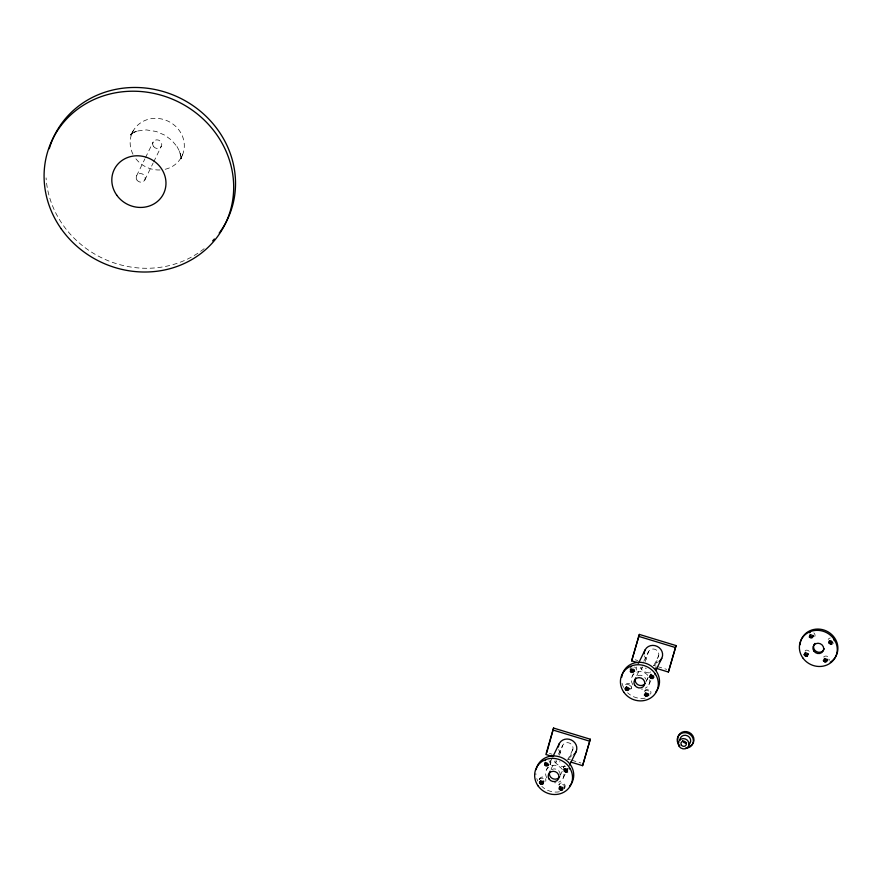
<?xml version="1.0" encoding="UTF-8"?>
<svg xmlns="http://www.w3.org/2000/svg" width="882" height="882" viewBox="0 0 882 882"><rect width="100%" height="100%" fill="white"/><g stroke="black" fill="none" stroke-linecap="round" stroke-linejoin="round"><path stroke-width="0.66" stroke-dasharray="4.41 3.31" d="M565.505 766.238A9.338 8.644 26.1 0 1 555.66 762.864L556.277 760.615M559.431 755.157L562.374 746.205A5.49 5.083 26.1 0 1 568.978 742.887A5.49 5.083 26.1 0 1 572.87 749.391L568.879 760.482M649.196 672.856A9.338 8.644 26.1 0 1 641.446 669.229L642.063 666.979M645.216 661.522L648.16 652.57A5.49 5.083 26.1 0 1 654.764 649.251A5.49 5.083 26.1 0 1 658.656 655.756L654.852 666.472M182.673 154.526L180.424 159.863L181.714 156.312L180.876 159.752L180.997 156.456M136.622 175.75L144.88 158.903M145.464 157.702L153.137 142.046M144.824 179.994L153.071 163.148M153.666 161.935L161.329 146.291M539.145 779.754L539.718 778.597M546.432 769.821L547.601 767.439M549.938 762.676L551.68 759.104M549.982 764.716L550.555 763.558M551.041 769.17L555.12 760.824M558.427 754.253L562.716 745.334M555.66 762.864L556.74 760.67M563.422 767.561L563.984 766.403M560.257 775.311L563.686 768.321M572.87 749.391L568.008 759.303A5.49 5.083 26.1 0 1 567.865 759.744M563.135 778.2L565.461 773.437M564.293 788.651L564.866 787.494M632.218 676.185L633.386 673.804M636.793 675.579L640.894 667.222M643.816 661.246L648.502 651.699M630.795 689.151L631.358 687.982M641.446 669.229L642.526 667.024M645.9 681.94L648.524 676.571M653.794 665.667L658.656 655.756M648.92 684.564L651.247 679.802M646.462 680.783L648.215 677.222M133.436 130.459L130.646 135.1L132.168 133.05L130.878 134.637L135.442 131.672L134.163 132.245L138.54 130.69L137.405 131.01L146.368 129.908L156.323 131.506L164.669 135.122L171.582 140.172L177.15 146.721L176.687 145.971L179.752 151.715L179.322 150.613L181.196 158.043L180.446 153.666L181.019 156.577M635.205 659.78L637.829 660.585M653.562 665.37L656.186 666.164M657.498 666.572L666.671 669.361M549.42 753.415L552.044 754.22M567.776 759.005L570.4 759.81M571.712 760.207L580.885 762.996M813.832 632.89A3.296 3.054 26.1 0 1 814.792 636.539M833.865 642.791A3.296 3.054 26.1 0 1 833.446 643.298M828.176 639.483A3.296 3.054 26.1 0 1 830.282 637.995M823.567 657.013A3.296 3.054 26.1 0 1 829.091 660.475M805.156 650.475A3.296 3.054 26.1 0 1 809.963 652.669M645.205 698.147A19.228 17.794 26.1 0 1 627.609 692.789M623.585 687.409A19.228 17.794 26.1 0 1 621.755 681.51M637.818 675.766A5.49 5.083 26.1 0 1 645.712 679.063M636.209 667.001A3.296 3.054 26.1 0 1 636.209 670.155M634.511 667.013A3.296 3.054 26.1 0 1 635.646 668.159M649.913 672.525A3.296 3.054 26.1 0 1 650.497 671.875M644.643 691.179A3.296 3.054 26.1 0 1 649.075 689.614A3.296 3.054 26.1 0 1 650.508 694.09M644.775 691.245A3.296 3.054 26.1 0 1 650.056 692.293M625.636 684.719A3.296 3.054 26.1 0 1 630.476 684.189A3.296 3.054 26.1 0 1 630.641 688.875M626.848 684.63A3.296 3.054 26.1 0 1 630.652 689.382M632.791 668.016A1.654 1.521 26.1 0 1 633.364 668.137M649.703 679.824A9.338 8.644 26.1 0 1 645.238 688.203M642.614 689.04A9.338 8.644 26.1 0 1 641.523 689.151M632.989 684.906A9.338 8.644 26.1 0 1 635.613 672.701A9.338 8.644 26.1 0 1 648.502 676.384M658.303 661.875A9.338 8.644 26.1 0 1 656.792 662.514M646.297 659.317A9.338 8.644 26.1 0 1 644.51 655.899M646.263 668.611A5.49 5.083 26.1 0 1 645.359 668.049M559.42 791.782A19.228 17.794 26.1 0 1 541.824 786.424M537.8 781.055A19.228 17.794 26.1 0 1 536.774 778.608M535.925 774.782A19.228 17.794 26.1 0 1 535.826 773.492M551.559 769.677A5.49 5.083 26.1 0 1 560.125 775.157M550.423 760.637A3.296 3.054 26.1 0 1 550.148 764.143M548.924 760.78A3.296 3.054 26.1 0 1 550.136 764.374M563.686 767.384A3.296 3.054 26.1 0 1 564.546 765.664M563.554 767.329A3.296 3.054 26.1 0 1 564.899 766.226M564.458 788.078A3.296 3.054 26.1 0 0 563.4 783.304A3.296 3.054 26.1 0 0 558.791 785.024A3.296 3.054 26.1 0 1 564.447 788.31M539.453 779.368A3.296 3.054 26.1 0 1 543.455 777.163A3.296 3.054 26.1 0 1 545.726 781.276M539.288 779.523A3.296 3.054 26.1 0 1 544.613 779.49M563.984 774.264A9.338 8.644 26.1 0 1 558.615 782.213M555.925 782.775A9.338 8.644 26.1 0 1 554.425 782.753M546.851 778.001A9.338 8.644 26.1 0 1 549.828 766.337A9.338 8.644 26.1 0 1 562.363 769.479M572.032 755.753A9.338 8.644 26.1 0 1 571.007 756.15M560.511 752.952A9.338 8.644 26.1 0 1 558.725 749.535M560.026 761.993A5.49 5.083 26.1 0 1 559.574 761.695M132.973 154.229A27.474 25.424 26.1 0 1 146.941 119.72A27.474 25.424 26.1 0 1 182.96 137.603A27.474 25.424 26.1 0 1 163.854 169.553M160.05 169.972A27.474 25.424 26.1 0 1 134.935 157.514M204.128 248.669A96.16 88.972 26.1 0 1 104.815 259.286A96.16 88.972 26.1 0 1 46.084 177.877M131.738 133.656L130.393 135.078L133.094 132.73L130.591 134.593L131.727 133.744M134.13 132.212L131.539 133.766L134.13 132.212M136.919 180.027A4.619 4.267 26.1 0 0 144.78 180.06A4.619 4.267 26.1 0 0 140.459 173.534A4.619 4.267 26.1 0 0 136.919 180.027M153.501 146.445A4.619 4.267 26.1 0 0 161.362 146.236A4.619 4.267 26.1 0 0 156.831 139.83A4.619 4.267 26.1 0 0 153.501 146.445"/><path stroke-width="1.32" d="M570.797 762.081L582.594 765.664L590.29 739.226L553.565 728.058L545.881 754.496L552.43 756.491M546.796 752.622L553.565 728.058M582.594 765.664L590.29 739.226M638.215 662.856L631.666 660.861L639.351 634.423L676.075 645.591L668.38 672.029L655.271 668.038M639.351 634.423L631.666 660.861M668.38 672.029L676.075 645.591M552.849 756.723L559.276 743.614M566.63 771.055L567.799 768.674M569.552 765.091L575.968 751.993M638.634 663.077L645.062 649.968M655.921 670.265L661.754 658.347M638.436 636.286L675.16 647.465M552.65 729.932L589.374 741.101M809.566 637.3A3.296 3.054 26.1 0 1 809.257 636.958M809.577 632.769A3.296 3.054 26.1 0 1 810.139 632.416M832.09 644.036A3.296 3.054 26.1 0 1 830.491 644.047M833.876 639.637A3.296 3.054 26.1 0 1 834.273 640.685M825.056 661.985A3.296 3.054 26.1 0 1 824.637 661.787M823.711 661.07A3.296 3.054 26.1 0 1 823.292 660.519M807.372 656.318A3.296 3.054 26.1 0 1 803.899 654.444M813.402 635.437A1.654 1.521 26.1 0 1 811.44 636.661A1.654 1.521 26.1 0 1 810.249 634.588M832.178 642.239A1.654 1.521 26.1 0 1 829.466 640.773M827.724 659.262A1.654 1.521 26.1 0 1 825.75 660.596A1.654 1.521 26.1 0 1 824.593 658.424M808.353 653.816A1.654 1.521 26.1 0 1 806.071 654.576A1.654 1.521 26.1 0 1 805.475 652.272M800.029 644.775A19.228 17.794 26.1 0 1 828.066 631.854A19.228 17.794 26.1 0 1 830.205 662.316M824.185 648.733A5.49 5.083 26.1 0 1 816.335 651.511A5.49 5.083 26.1 0 1 814.99 643.386M621.722 677.288A19.228 17.794 26.1 0 1 647.421 663.948A19.228 17.794 26.1 0 1 655.888 691.896M645.216 683.285A5.49 5.083 26.1 0 1 637.951 684.741A5.49 5.083 26.1 0 1 635.724 677.773M634.643 671.345A3.296 3.054 26.1 0 1 630.266 668.975M632.03 672.514A3.296 3.054 26.1 0 1 630.167 671.169M630.641 667.167A3.296 3.054 26.1 0 1 630.994 666.913M653.937 677.211A3.296 3.054 26.1 0 1 650.166 676.064M653.154 678.434A3.296 3.054 26.1 0 1 651.092 678.313M654.929 674.035A3.296 3.054 26.1 0 1 655.216 674.653M648.733 695.336A3.296 3.054 26.1 0 1 645.183 694.123M646.109 696.372A3.296 3.054 26.1 0 1 645.69 696.185M644.764 695.468A3.296 3.054 26.1 0 1 644.345 694.906M628.304 689.559A3.296 3.054 26.1 0 1 625.426 687.475M626.198 690.187A3.296 3.054 26.1 0 1 624.853 688.633M634.456 669.835A1.654 1.521 26.1 0 1 632.493 671.059A1.654 1.521 26.1 0 1 631.303 668.986M653.672 676.02A1.654 1.521 26.1 0 1 651.302 676.714A1.654 1.521 26.1 0 1 650.949 674.311M648.722 693.98A1.654 1.521 26.1 0 1 646.627 694.939A1.654 1.521 26.1 0 1 645.646 692.822M629.318 688.412A1.654 1.521 26.1 0 1 627.025 688.908A1.654 1.521 26.1 0 1 626.529 686.67M644.202 653.827A9.338 8.644 26.1 0 1 657.266 646.429A9.338 8.644 26.1 0 1 659.229 661.302M536.135 769.666A19.228 17.794 26.1 0 1 562.705 758.079A19.228 17.794 26.1 0 1 569.507 786.237M559.695 776.48A5.49 5.083 26.1 0 1 552.264 778.431A5.49 5.083 26.1 0 1 550.114 771.122M548.196 765.124A3.296 3.054 26.1 0 1 544.624 763.04M545.032 760.67A3.296 3.054 26.1 0 1 545.616 760.35M567.479 771A3.296 3.054 26.1 0 1 564.006 769.126M567.578 772.015A3.296 3.054 26.1 0 1 565.759 772.081M569.353 768.079A3.296 3.054 26.1 0 1 569.585 768.939M563.168 788.916A3.296 3.054 26.1 0 1 559.552 787.946M562.385 790.14A3.296 3.054 26.1 0 1 560.555 790.085M543.213 783.194A3.296 3.054 26.1 0 1 540.104 781.893M542.871 784.318A3.296 3.054 26.1 0 1 539.398 782.874M548.163 764.407A1.654 1.521 26.1 0 1 545.561 762.522M567.534 770.207A1.654 1.521 26.1 0 1 564.745 768.707M562.992 787.185A1.654 1.521 26.1 0 1 560.963 788.618A1.654 1.521 26.1 0 1 559.971 786.27M543.654 780.989A1.654 1.521 26.1 0 1 542.187 782.819A1.654 1.521 26.1 0 1 540.457 781.011M558.416 746.966A9.338 8.644 26.1 0 1 571.459 740.053A9.338 8.644 26.1 0 1 573.862 754.606M679.746 745.709A8.247 7.629 26.1 0 1 681.025 733.559A8.247 7.629 26.1 0 1 693.087 738.631A8.247 7.629 26.1 0 1 685.512 748.134M677.784 739.755A8.247 7.629 26.1 0 1 684.3 731.586A8.247 7.629 26.1 0 1 693.704 737.749A8.247 7.629 26.1 0 1 688.456 746.745M678.842 742.787A8.247 7.629 26.1 0 1 678.456 742.049M679.879 740.207A5.49 5.083 26.1 0 1 687.673 735.897A5.49 5.083 26.1 0 1 688.511 744.728M686.67 742.688A2.745 2.547 26.1 0 1 682.613 740.549M49.271 148.716A96.16 88.972 26.1 0 1 180.358 98.222A96.16 88.972 26.1 0 1 219.21 233.08M214.37 239A96.16 88.972 26.1 0 1 212.639 240.885M802.796 657.862A19.228 17.794 26.1 0 0 835.508 657.035A19.228 17.794 26.1 0 0 816.655 630.343A19.228 17.794 26.1 0 0 802.796 657.862M813.788 650.971A5.49 5.083 26.1 0 0 823.16 651.015A5.49 5.083 26.1 0 0 818.011 643.243A5.49 5.083 26.1 0 0 813.788 650.971M809.808 637.212A1.654 1.521 26.1 0 0 812.62 637.223A1.654 1.521 26.1 0 0 811.076 634.897A1.654 1.521 26.1 0 0 809.808 637.212M829.091 643.088A1.654 1.521 26.1 0 0 831.902 643.099A1.654 1.521 26.1 0 0 830.359 640.762A1.654 1.521 26.1 0 0 829.091 643.088M824.108 661.147A1.654 1.521 26.1 0 0 826.919 661.158A1.654 1.521 26.1 0 0 825.376 658.832A1.654 1.521 26.1 0 0 824.108 661.147M804.825 655.282A1.654 1.521 26.1 0 0 807.636 655.293A1.654 1.521 26.1 0 0 806.093 652.967A1.654 1.521 26.1 0 0 804.825 655.282M623.85 692.26A19.228 17.794 26.1 0 0 656.561 691.433A19.228 17.794 26.1 0 0 637.708 664.73A19.228 17.794 26.1 0 0 623.85 692.26M634.842 685.369A5.49 5.083 26.1 0 0 644.213 685.413A5.49 5.083 26.1 0 0 639.064 677.641A5.49 5.083 26.1 0 0 634.842 685.369M630.862 671.61A1.654 1.521 26.1 0 0 633.673 671.621A1.654 1.521 26.1 0 0 632.129 669.295A1.654 1.521 26.1 0 0 630.862 671.61M650.144 677.475A1.654 1.521 26.1 0 0 652.956 677.497A1.654 1.521 26.1 0 0 651.412 675.16A1.654 1.521 26.1 0 0 650.144 677.475M645.172 695.545A1.654 1.521 26.1 0 0 647.972 695.556A1.654 1.521 26.1 0 0 646.429 693.23A1.654 1.521 26.1 0 0 645.172 695.545M625.878 689.68A1.654 1.521 26.1 0 0 628.69 689.691A1.654 1.521 26.1 0 0 627.146 687.354A1.654 1.521 26.1 0 0 625.878 689.68M538.064 785.895A19.228 17.794 26.1 0 0 570.775 785.068A19.228 17.794 26.1 0 0 551.923 758.377A19.228 17.794 26.1 0 0 538.064 785.895M549.056 779.004A5.49 5.083 26.1 0 0 558.427 779.049A5.49 5.083 26.1 0 0 553.279 771.287A5.49 5.083 26.1 0 0 549.056 779.004M545.076 765.245A1.654 1.521 26.1 0 0 547.887 765.256A1.654 1.521 26.1 0 0 546.344 762.93A1.654 1.521 26.1 0 0 545.076 765.245M564.359 771.122A1.654 1.521 26.1 0 0 567.17 771.133A1.654 1.521 26.1 0 0 565.627 768.795A1.654 1.521 26.1 0 0 564.359 771.122M559.386 789.181A1.654 1.521 26.1 0 0 562.187 789.192A1.654 1.521 26.1 0 0 560.654 786.865A1.654 1.521 26.1 0 0 559.386 789.181M540.093 783.315A1.654 1.521 26.1 0 0 542.904 783.326A1.654 1.521 26.1 0 0 541.361 781A1.654 1.521 26.1 0 0 540.093 783.315M679.206 746.459A5.49 5.083 26.1 0 0 688.555 746.227A5.49 5.083 26.1 0 0 683.175 738.598A5.49 5.083 26.1 0 0 679.206 746.459M681.422 745.114A2.745 2.547 26.1 0 0 686.097 744.992A2.745 2.547 26.1 0 0 683.407 741.178A2.745 2.547 26.1 0 0 681.422 745.114M61.255 228.879A96.16 88.972 26.1 0 0 224.833 224.734A96.16 88.972 26.1 0 0 130.569 91.243A96.16 88.972 26.1 0 0 61.255 228.879M116.711 195.12A27.474 25.424 26.1 0 0 163.446 193.941A27.474 25.424 26.1 0 0 136.512 155.794A27.474 25.424 26.1 0 0 116.711 195.12"/></g></svg>
